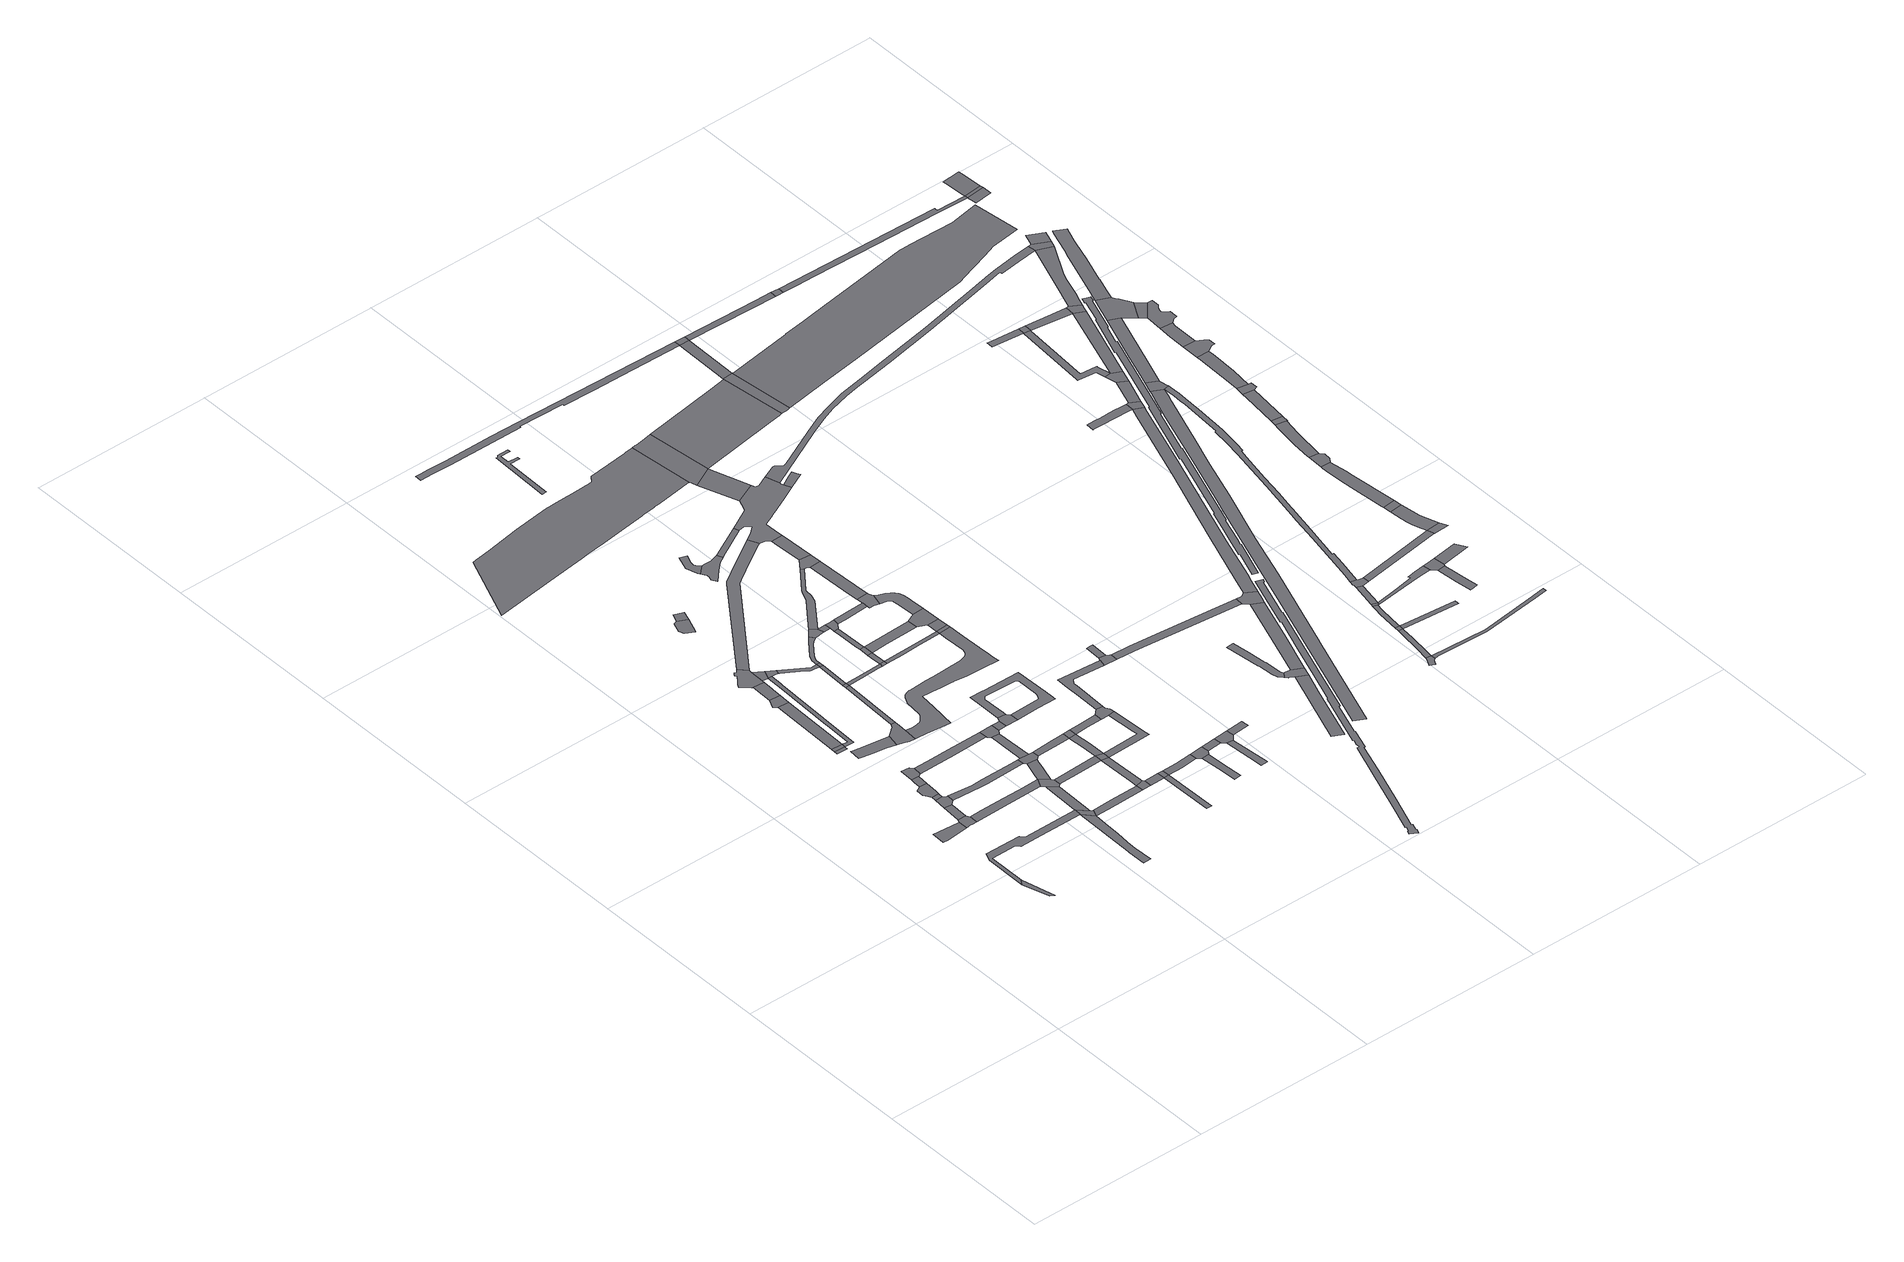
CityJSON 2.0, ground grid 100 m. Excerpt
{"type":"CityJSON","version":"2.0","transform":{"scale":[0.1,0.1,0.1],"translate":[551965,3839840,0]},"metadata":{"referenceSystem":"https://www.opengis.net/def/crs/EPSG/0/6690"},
"CityObjects":{
"road1":{"type":"Road","geometry":[{"type":"MultiSurface","lod":"1","boundaries":[[[0,1,2,3]]]}]},
"road2":{"type":"Road","attributes":{"RoadStructureAttribute.sectionType":"1"},"geometry":[{"type":"MultiSurface","lod":"1","boundaries":[[[4,5,6,7,8]]]}]},
"road3":{"type":"Road","geometry":[{"type":"MultiSurface","lod":"1","boundaries":[[[9,8,7,10,11,12,13,14]]]}]},
"road4":{"type":"Road","attributes":{"RoadStructureAttribute.sectionType":"1"},"geometry":[{"type":"MultiSurface","lod":"1","boundaries":[[[15,9,14,16,17]]]}]},
"road5":{"type":"Road","attributes":{"RoadStructureAttribute.sectionType":"1"},"geometry":[{"type":"MultiSurface","lod":"1","boundaries":[[[18,19,20,21,22,23,1,0,24,25,26,27,28,29]]]}]},
"road6":{"type":"Road","geometry":[{"type":"MultiSurface","lod":"1","boundaries":[[[30,15,17,31,32,33,34]]]}]},
"road7":{"type":"Road","attributes":{"RoadStructureAttribute.sectionType":"1"},"geometry":[{"type":"MultiSurface","lod":"1","boundaries":[[[35,30,34,36]]]}]},
"road8":{"type":"Road","geometry":[{"type":"MultiSurface","lod":"1","boundaries":[[[37,38,39,40,35,36,41,42]]]}]},
"road9":{"type":"Road","attributes":{"RoadStructureAttribute.sectionType":"1"},"geometry":[{"type":"MultiSurface","lod":"1","boundaries":[[[43,44,45,46]]]}]},
"road10":{"type":"Road","attributes":{"RoadStructureAttribute.sectionType":"1"},"geometry":[{"type":"MultiSurface","lod":"1","boundaries":[[[47,48,37,42,49,50]]]}]},
"road11":{"type":"Road","geometry":[{"type":"MultiSurface","lod":"1","boundaries":[[[51,43,46,52]]]}]},
"road12":{"type":"Road","geometry":[{"type":"MultiSurface","lod":"1","boundaries":[[[53,47,50,54,55,56]]]}]},
"road13":{"type":"Road","attributes":{"RoadStructureAttribute.sectionType":"1"},"geometry":[{"type":"MultiSurface","lod":"1","boundaries":[[[57,51,52,58]]]}]},
"road14":{"type":"Road","attributes":{"RoadStructureAttribute.sectionType":"1"},"geometry":[{"type":"MultiSurface","lod":"1","boundaries":[[[59,60,61,62,63,64,65,66,67,68,69]]]}]},
"road15":{"type":"Road","attributes":{"RoadStructureAttribute.sectionType":"1"},"geometry":[{"type":"MultiSurface","lod":"1","boundaries":[[[70,71,72,13,12,73,74,75,76]]]}]},
"road16":{"type":"Road","geometry":[{"type":"MultiSurface","lod":"1","boundaries":[[[77,78,57,58,79]]]}]},
"road17":{"type":"Road","geometry":[{"type":"MultiSurface","lod":"1","boundaries":[[[80,81,82,83,84,85,52,46,86,87,88,89,90,91]]]}]},
"road18":{"type":"Road","attributes":{"RoadStructureAttribute.sectionType":"1"},"geometry":[{"type":"MultiSurface","lod":"1","boundaries":[[[28,92,93,94,95,96,97,98,99,100,101]]]}]},
"road19":{"type":"Road","attributes":{"RoadStructureAttribute.sectionType":"1"},"geometry":[{"type":"MultiSurface","lod":"1","boundaries":[[[102,103,104,77,79,105,106,107]]]}]},
"road20":{"type":"Road","attributes":{"RoadStructureAttribute.sectionType":"1"},"geometry":[{"type":"MultiSurface","lod":"1","boundaries":[[[108,109,110,32,31,111,112,113,114,115]]]}]},
"road21":{"type":"Road","geometry":[{"type":"MultiSurface","lod":"1","boundaries":[[[116,117,118,119,120,121,122,123,124,125,102,107,126,127,128]]]}]},
"road22":{"type":"Road","geometry":[{"type":"MultiSurface","lod":"1","boundaries":[[[29,28,101,129,130]]]}]},
"road23":{"type":"Road","geometry":[{"type":"MultiSurface","lod":"1","boundaries":[[[131,132,133,134,69,68,135,136,137,138,139,140]]]}]},
"road24":{"type":"Road","attributes":{"RoadStructureAttribute.sectionType":"1"},"geometry":[{"type":"MultiSurface","lod":"1","boundaries":[[[141,142,143,55,54,144,145]]]}]},
"road25":{"type":"Road","geometry":[{"type":"MultiSurface","lod":"1","boundaries":[[[127,126,80,146]]]}]},
"road26":{"type":"Road","attributes":{"RoadStructureAttribute.sectionType":"1"},"geometry":[{"type":"MultiSurface","lod":"1","boundaries":[[[147,148,149,29,130,150,151]]]}]},
"road27":{"type":"Road","attributes":{"RoadStructureAttribute.sectionType":"1"},"geometry":[{"type":"MultiSurface","lod":"1","boundaries":[[[146,80,91,152,153,154]]]}]},
"road28":{"type":"Road","geometry":[{"type":"MultiSurface","lod":"1","boundaries":[[[76,75,147,151,155,156,157,158]]]}]},
"road29":{"type":"Road","attributes":{"RoadStructureAttribute.sectionType":"1"},"geometry":[{"type":"MultiSurface","lod":"1","boundaries":[[[159,160,131,140]]]}]},
"road30":{"type":"Road","attributes":{"RoadStructureAttribute.sectionType":"1"},"geometry":[{"type":"MultiSurface","lod":"1","boundaries":[[[161,162,76,158,163,164,165]]]}]},
"road31":{"type":"Road","geometry":[{"type":"MultiSurface","lod":"1","boundaries":[[[166,167,168,169,170,171]]]}]},
"road32":{"type":"Road","attributes":{"RoadStructureAttribute.sectionType":"1"},"geometry":[{"type":"MultiSurface","lod":"1","boundaries":[[[172,173,174,129,101,175,176,177]]]}]},
"road33":{"type":"Road","attributes":{"RoadStructureAttribute.sectionType":"1"},"geometry":[{"type":"MultiSurface","lod":"1","boundaries":[[[178,179,180,154,153,181,182,183,184,185,186,187]]]}]},
"road34":{"type":"Road","geometry":[{"type":"MultiSurface","lod":"1","boundaries":[[[188,160,159,189]]]}]},
"road35":{"type":"Road","geometry":[{"type":"MultiSurface","lod":"1","boundaries":[[[190,191,166,171]]]}]},
"road36":{"type":"Road","geometry":[{"type":"MultiSurface","lod":"1","boundaries":[[[192,115,114,161,165,193,194,195]]]}]},
"road37":{"type":"Road","attributes":{"RoadStructureAttribute.sectionType":"1"},"geometry":[{"type":"MultiSurface","lod":"1","boundaries":[[[186,196,188,189,197,198]]]}]},
"road38":{"type":"Road","attributes":{"RoadStructureAttribute.sectionType":"1"},"geometry":[{"type":"MultiSurface","lod":"1","boundaries":[[[199,192,195,200]]]}]},
"road39":{"type":"Road","geometry":[{"type":"MultiSurface","lod":"1","boundaries":[[[201,187,186,198]]]}]},
"road40":{"type":"Road","attributes":{"RoadStructureAttribute.sectionType":"1"},"geometry":[{"type":"MultiSurface","lod":"1","boundaries":[[[202,203,157,156,204,205]]]}]},
"road41":{"type":"Road","geometry":[{"type":"MultiSurface","lod":"1","boundaries":[[[206,141,145,207,199,200,208]]]}]},
"road42":{"type":"Road","attributes":{"RoadStructureAttribute.sectionType":"1"},"geometry":[{"type":"MultiSurface","lod":"1","boundaries":[[[209,210,211,189,159,212,213,214,215]]]}]},
"road43":{"type":"Road","geometry":[{"type":"MultiSurface","lod":"1","boundaries":[[[216,172,177,217,218,219]]]}]},
"road44":{"type":"Road","attributes":{"RoadStructureAttribute.sectionType":"1"},"geometry":[{"type":"MultiSurface","lod":"1","boundaries":[[[220,221,206,208,222]]]}]},
"road45":{"type":"Road","attributes":{"RoadStructureAttribute.sectionType":"1"},"geometry":[{"type":"MultiSurface","lod":"1","boundaries":[[[223,224,225,226,227,228,187,201,229,230,231,232,233,234,235]]]}]},
"road46":{"type":"Road","attributes":{"RoadStructureAttribute.sectionType":"1"},"geometry":[{"type":"MultiSurface","lod":"1","boundaries":[[[236,237,194,193,238,239]]]}]},
"road47":{"type":"Road","attributes":{"RoadStructureAttribute.sectionType":"1"},"geometry":[{"type":"MultiSurface","lod":"1","boundaries":[[[205,240,241,172,216,242,243]]]}]},
"road48":{"type":"Road","attributes":{"RoadStructureAttribute.sectionType":"1"},"geometry":[{"type":"MultiSurface","lod":"1","boundaries":[[[244,245,219,218,246]]]}]},
"road49":{"type":"Road","geometry":[{"type":"MultiSurface","lod":"1","boundaries":[[[247,248,220,222,249,250,251]]]}]},
"road50":{"type":"Road","geometry":[{"type":"MultiSurface","lod":"1","boundaries":[[[252,253,254,255,246]]]}]},
"road51":{"type":"Road","geometry":[{"type":"MultiSurface","lod":"1","boundaries":[[[202,205,243,256]]]}]},
"road52":{"type":"Road","geometry":[{"type":"MultiSurface","lod":"1","boundaries":[[[257,209,215,258]]]}]},
"road53":{"type":"Road","attributes":{"RoadStructureAttribute.sectionType":"1"},"geometry":[{"type":"MultiSurface","lod":"1","boundaries":[[[259,260,261,239,262,202,256]]]}]},
"road54":{"type":"Road","attributes":{"RoadStructureAttribute.sectionType":"1"},"geometry":[{"type":"MultiSurface","lod":"1","boundaries":[[[263,264,265,266,267,268,269,270,271,272,273,274,275,276,277,278,279,280,281,282,283,284,285,286,287,288,289,290,291,292,293,294,295,296,297,298,299,300,301,302,303,304,305,306,307,308,309,310,311,312,313,314,315,138,137]]]}]},
"road55":{"type":"Road","attributes":{"RoadStructureAttribute.sectionType":"1"},"geometry":[{"type":"MultiSurface","lod":"1","boundaries":[[[316,317,318,209,257]]]}]},
"road56":{"type":"Road","attributes":{"RoadStructureAttribute.sectionType":"1"},"geometry":[{"type":"MultiSurface","lod":"1","boundaries":[[[319,320,321,322,323,116,128,324,325,326,327,328,329]]]}]},
"road57":{"type":"Road","geometry":[{"type":"MultiSurface","lod":"1","boundaries":[[[330,331,332,223,235,333,334,335,336,337,338]]]}]},
"road58":{"type":"Road","geometry":[{"type":"MultiSurface","lod":"1","boundaries":[[[339,244,246,255]]]}]},
"road59":{"type":"Road","geometry":[{"type":"MultiSurface","lod":"1","boundaries":[[[340,236,239,261]]]}]},
"road60":{"type":"Road","geometry":[{"type":"MultiSurface","lod":"1","boundaries":[[[341,342,317,316]]]}]},
"road61":{"type":"Road","attributes":{"function":"3","RoadStructureAttribute.sectionType":"1"},"geometry":[{"type":"MultiSurface","lod":"1","boundaries":[[[343,344,345,346,347,348,349,350,351,352,353,354,355,356,357,358,359,360,361,362,363,364,365,366,367,368,369,370]]]}]},
"road62":{"type":"Road","attributes":{"RoadStructureAttribute.sectionType":"1"},"geometry":[{"type":"MultiSurface","lod":"1","boundaries":[[[371,338,337,372]]]}]},
"road63":{"type":"Road","attributes":{"RoadStructureAttribute.sectionType":"1"},"geometry":[{"type":"MultiSurface","lod":"1","boundaries":[[[373,374,375,376,377,378,342,341]]]}]},
"road64":{"type":"Road","geometry":[{"type":"MultiSurface","lod":"1","boundaries":[[[379,380,371,372,381,376,375,382]]]}]},
"road65":{"type":"Road","attributes":{"RoadStructureAttribute.sectionType":"1"},"geometry":[{"type":"MultiSurface","lod":"1","boundaries":[[[383,384,385,386,387,388,389,390,391,392,247,251,393,394,395,396,397,398,399,400,401,402,403,404,405,250,249]]]}]},
"road66":{"type":"Road","attributes":{"RoadStructureAttribute.sectionType":"1"},"geometry":[{"type":"MultiSurface","lod":"1","boundaries":[[[406,407,339,255,408,409]]]}]},
"road67":{"type":"Road","geometry":[{"type":"MultiSurface","lod":"1","boundaries":[[[410,411,412,413,414,415,416,417,418]]]}]},
"road68":{"type":"Road","attributes":{"RoadStructureAttribute.sectionType":"1"},"geometry":[{"type":"MultiSurface","lod":"1","boundaries":[[[419,420,340,261,421,422]]]}]},
"road69":{"type":"Road","attributes":{"RoadStructureAttribute.sectionType":"1"},"geometry":[{"type":"MultiSurface","lod":"1","boundaries":[[[423,424,425,426,427,428,429,430,256,243]]]}]},
"road70":{"type":"Road","geometry":[{"type":"MultiSurface","lod":"1","boundaries":[[[431,432,433,418,417,434,435,436,437,438,439,440]]]}]},
"road71":{"type":"Road","attributes":{"RoadStructureAttribute.sectionType":"1"},"geometry":[{"type":"MultiSurface","lod":"1","boundaries":[[[441,442,257,258,443,444,445,446,447,287]]]}]},
"road72":{"type":"Road","attributes":{"RoadStructureAttribute.sectionType":"1"},"geometry":[{"type":"MultiSurface","lod":"1","boundaries":[[[448,449,341,316,450,451]]]}]},
"road73":{"type":"Road","attributes":{"RoadStructureAttribute.sectionType":"1"},"geometry":[{"type":"MultiSurface","lod":"1","boundaries":[[[452,453,454,455,456,457,330,338,458,459,460,461,462]]]}]},
"road74":{"type":"Road","geometry":[{"type":"MultiSurface","lod":"1","boundaries":[[[463,464,465,466,467,468]]]}]},
"road75":{"type":"Road","attributes":{"RoadStructureAttribute.sectionType":"1"},"geometry":[{"type":"MultiSurface","lod":"1","boundaries":[[[469,470,379,382,471,472,473]]]}]},
"road76":{"type":"Road","geometry":[{"type":"MultiSurface","lod":"1","boundaries":[[[474,406,409,468,467,475]]]}]},
"road77":{"type":"Road","geometry":[{"type":"MultiSurface","lod":"1","boundaries":[[[476,419,422,427,426,477,478,479]]]}]},
"road78":{"type":"Road","geometry":[{"type":"MultiSurface","lod":"1","boundaries":[[[480,481,482,483,484,485,486,487,488,489,490,491]]]}]},
"road79":{"type":"Road","attributes":{"RoadStructureAttribute.sectionType":"1"},"geometry":[{"type":"MultiSurface","lod":"1","boundaries":[[[492,474,475,493]]]}]},
"road80":{"type":"Road","geometry":[{"type":"MultiSurface","lod":"1","boundaries":[[[494,495,496,469,473,497,498,499,500]]]}]},
"road81":{"type":"Road","attributes":{"RoadStructureAttribute.sectionType":"1"},"geometry":[{"type":"MultiSurface","lod":"1","boundaries":[[[501,431,440,502,503]]]}]},
"road82":{"type":"Road","geometry":[{"type":"MultiSurface","lod":"1","boundaries":[[[504,441,287,286]]]}]},
"road83":{"type":"Road","attributes":{"RoadStructureAttribute.sectionType":"1"},"geometry":[{"type":"MultiSurface","lod":"1","boundaries":[[[505,506,507,508,509,510]]]}]},
"road84":{"type":"Road","geometry":[{"type":"MultiSurface","lod":"1","boundaries":[[[511,512,448,451,513,514]]]}]},
"road85":{"type":"Road","attributes":{"RoadStructureAttribute.sectionType":"1"},"geometry":[{"type":"MultiSurface","lod":"1","boundaries":[[[514,513,441,504]]]}]},
"road86":{"type":"Road","geometry":[{"type":"MultiSurface","lod":"1","boundaries":[[[515,492,493,516,505,510,517]]]}]},
"road87":{"type":"Road","attributes":{"RoadStructureAttribute.sectionType":"1"},"geometry":[{"type":"MultiSurface","lod":"1","boundaries":[[[518,519,520,521,522,496,495]]]}]},
"road88":{"type":"Road","attributes":{"RoadStructureAttribute.sectionType":"1"},"geometry":[{"type":"MultiSurface","lod":"1","boundaries":[[[523,524,525,526,527,528,529,530,500,499,531,532,533,534,512,511]]]}]},
"road89":{"type":"Road","attributes":{"RoadStructureAttribute.sectionType":"1"},"geometry":[{"type":"MultiSurface","lod":"1","boundaries":[[[535,536,537,476,479,538,539,540,541,542,543]]]}]},
"road90":{"type":"Road","geometry":[{"type":"MultiSurface","lod":"1","boundaries":[[[544,452,462,545,546,520,519,547]]]}]},
"road91":{"type":"Road","attributes":{"RoadStructureAttribute.sectionType":"1"},"geometry":[{"type":"MultiSurface","lod":"1","boundaries":[[[548,549,550,544,547]]]}]},
"road92":{"type":"Road","geometry":[{"type":"MultiSurface","lod":"1","boundaries":[[[551,552,553,554,515,517]]]}]},
"road93":{"type":"Road","geometry":[{"type":"MultiSurface","lod":"1","boundaries":[[[555,543,542,556,557,558,559]]]}]},
"road94":{"type":"Road","geometry":[{"type":"MultiSurface","lod":"1","boundaries":[[[560,561,562,555,559]]]}]},
"road95":{"type":"Road","geometry":[{"type":"MultiSurface","lod":"1","boundaries":[[[563,564,565,566,567,568,569,570,571,501,503,572,573,574,575,576,577,319,329,578,579,580,581,582,549,548,583,584,585,586,587,588,589,590,591,592,593,594]]]}]},
"road96":{"type":"Road","attributes":{"RoadStructureAttribute.sectionType":"1"},"geometry":[{"type":"MultiSurface","lod":"1","boundaries":[[[595,596,568,567]]]}]},
"road97":{"type":"Road","attributes":{"RoadStructureAttribute.sectionType":"1"},"geometry":[{"type":"MultiSurface","lod":"1","boundaries":[[[597,598,599,600,601,602,603,604,605,606,607,608,609,610,611,612,613,614]]]}]},
"road98":{"type":"Road","geometry":[{"type":"MultiSurface","lod":"1","boundaries":[[[615,616,617,618,619,343,370,620,596,595]]]}]},
"road99":{"type":"Road","attributes":{"RoadStructureAttribute.sectionType":"1"},"geometry":[{"type":"MultiSurface","lod":"1","boundaries":[[[621,622,623,624,625,626]]]}]},
"road100":{"type":"Road","geometry":[{"type":"MultiSurface","lod":"1","boundaries":[[[627,628,629,630,631,632,633,634,635,636,637,638,639,640,641,642,643,644,645,646,647,648,649,650,651,652,653,654,655,656,657,658,659,660,661,662,663,664,665,666,667,668]]]}]},
"road101":{"type":"Road","geometry":[{"type":"MultiSurface","lod":"1","boundaries":[[[669,670,671,672,592,591]]]}]},
"road102":{"type":"Road","attributes":{"RoadStructureAttribute.sectionType":"1"},"geometry":[{"type":"MultiSurface","lod":"1","boundaries":[[[673,674,675,557,556,676,677,678,679]]]}]},
"road103":{"type":"Road","attributes":{"RoadStructureAttribute.sectionType":"1"},"geometry":[{"type":"MultiSurface","lod":"1","boundaries":[[[680,681,682,683,684,685,686,687,688,689,690,691,692,693,694,695]]]}]},
"road104":{"type":"Road","geometry":[{"type":"MultiSurface","lod":"1","boundaries":[[[696,695,694,697,698,621,626,699,700]]]}]},
"road105":{"type":"Road","attributes":{"function":"3","RoadStructureAttribute.sectionType":"1"},"geometry":[{"type":"MultiSurface","lod":"1","boundaries":[[[701,702,703,615,595,704,705,706,707,708]]]}]},
"road106":{"type":"Road","attributes":{"RoadStructureAttribute.sectionType":"1"},"geometry":[{"type":"MultiSurface","lod":"1","boundaries":[[[709,710,700,699,711,712]]]}]},
"road107":{"type":"Road","geometry":[{"type":"MultiSurface","lod":"1","boundaries":[[[713,714,679,678,709,712,715,716]]]}]},
"road108":{"type":"Road","geometry":[{"type":"MultiSurface","lod":"1","boundaries":[[[717,718,701,708,719,720]]]}]},
"road109":{"type":"Road","geometry":[{"type":"MultiSurface","lod":"1","boundaries":[[[721,722,723,724,725,726,727]]]}]},
"road110":{"type":"Road","attributes":{"RoadStructureAttribute.sectionType":"1"},"geometry":[{"type":"MultiSurface","lod":"1","boundaries":[[[613,728,718,717,729,730]]]}]},
"road111":{"type":"Road","attributes":{"RoadStructureAttribute.sectionType":"1"},"geometry":[{"type":"MultiSurface","lod":"1","boundaries":[[[731,732,733,734,721,727,735,736,737,738,739]]]}]},
"road112":{"type":"Road","geometry":[{"type":"MultiSurface","lod":"1","boundaries":[[[614,613,730,740]]]}]},
"road113":{"type":"Road","geometry":[{"type":"MultiSurface","lod":"1","boundaries":[[[741,731,739,742]]]}]},
"road114":{"type":"Road","attributes":{"RoadStructureAttribute.sectionType":"1"},"geometry":[{"type":"MultiSurface","lod":"1","boundaries":[[[743,744,745,746,747,741,742,748,749,750,751,752]]]}]},
"road115":{"type":"Road","geometry":[{"type":"MultiSurface","lod":"1","boundaries":[[[753,743,752,754,755]]]}]},
"road116":{"type":"Road","attributes":{"RoadStructureAttribute.sectionType":"1"},"geometry":[{"type":"MultiSurface","lod":"1","boundaries":[[[756,757,758,759,760,761,762,763,764,765,766,767,768,769,770,771,772,773,774,775,776,777,778,779,780,781,782]]]}]},
"road117":{"type":"Road","attributes":{"RoadStructureAttribute.sectionType":"1"},"geometry":[{"type":"MultiSurface","lod":"1","boundaries":[[[783,753,755,784,785,786]]]}]},
"road118":{"type":"Road","attributes":{"RoadStructureAttribute.sectionType":"1"},"geometry":[{"type":"MultiSurface","lod":"1","boundaries":[[[787,788,789,742,739]]]}]},
"road119":{"type":"Road","geometry":[{"type":"MultiSurface","lod":"1","boundaries":[[[790,791,792,783,786,793,794,795,796,797]]]}]},
"road120":{"type":"Road","attributes":{"RoadStructureAttribute.sectionType":"1"},"geometry":[{"type":"MultiSurface","lod":"1","boundaries":[[[798,740,730,799,800,801]]]}]},
"road121":{"type":"Road","attributes":{"RoadStructureAttribute.sectionType":"1"},"geometry":[{"type":"MultiSurface","lod":"1","boundaries":[[[802,803,804,727,726,805,806,807,808,809]]]}]},
"road122":{"type":"Road","attributes":{"RoadStructureAttribute.sectionType":"1"},"geometry":[{"type":"MultiSurface","lod":"1","boundaries":[[[810,811,812,813,814,815,713,716,816,817,818,819,820,821,822]]]}]},
"road123":{"type":"Road","attributes":{"RoadStructureAttribute.sectionType":"1"},"geometry":[{"type":"MultiSurface","lod":"1","boundaries":[[[823,824,825,826,827,755,754,828,829,830]]]}]},
"road124":{"type":"Road","attributes":{"RoadStructureAttribute.sectionType":"1"},"geometry":[{"type":"MultiSurface","lod":"1","boundaries":[[[831,832,833,834,835,836,837,838,839,840,841,842,843,844,845,846,847,848,849,850,563,594,851,852,853,854,855,856,857,858,859,860,861,862,863,864,865]]]}]},
"road125":{"type":"Road","attributes":{"RoadStructureAttribute.sectionType":"1"},"geometry":[{"type":"MultiSurface","lod":"1","boundaries":[[[866,794,793,867,868,869]]]}]},
"road126":{"type":"Road","geometry":[{"type":"MultiSurface","lod":"1","boundaries":[[[870,871,872,873,874,875,876,877]]]}]},
"road127":{"type":"Road","geometry":[{"type":"MultiSurface","lod":"1","boundaries":[[[878,879,823,830,877,876,880]]]}]},
"road128":{"type":"Road","geometry":[{"type":"MultiSurface","lod":"1","boundaries":[[[801,800,881,882,883]]]}]},
"road129":{"type":"Road","attributes":{"RoadStructureAttribute.sectionType":"1"},"geometry":[{"type":"MultiSurface","lod":"1","boundaries":[[[884,885,886,887,888,889,890,891,892,893,894,895,896,897,898,899,900,901,902,782,903,904,905,906,907,908,909,910,911,912,913,914,915,916,917,918,919,920,790,797]]]}]},
"road130":{"type":"Road","attributes":{"RoadStructureAttribute.sectionType":"1"},"geometry":[{"type":"MultiSurface","lod":"1","boundaries":[[[921,922,923,924,925,926,927,928,929,930,931,932,933,934,935,936,810,937]]]}]},
"road131":{"type":"Road","attributes":{"RoadStructureAttribute.sectionType":"1"},"geometry":[{"type":"MultiSurface","lod":"1","boundaries":[[[938,878,880,939]]]}]},
"road132":{"type":"Road","geometry":[{"type":"MultiSurface","lod":"1","boundaries":[[[940,941,942,943,944,945,946,947,948,949,950,951,952,953,954,955,956,957,958,959,960,961,962,963,964,965,966,967,968,969,970,971,972,973,974]]]}]},
"road133":{"type":"Road","attributes":{"function":"3","RoadStructureAttribute.sectionType":"1"},"geometry":[{"type":"MultiSurface","lod":"1","boundaries":[[[975,976,977,978,979,980,981,982,983,984,985,986,987,988,717,720,989,990,991,992,993,994,995,996,997]]]}]},
"road134":{"type":"Road","geometry":[{"type":"MultiSurface","lod":"1","boundaries":[[[998,866,869,999]]]}]},
"road135":{"type":"Road","geometry":[{"type":"MultiSurface","lod":"1","boundaries":[[[937,810,822,1000,1001]]]}]},
"road136":{"type":"Road","attributes":{"RoadStructureAttribute.sectionType":"1"},"geometry":[{"type":"MultiSurface","lod":"1","boundaries":[[[1002,1003,1004,1005,1006,1007,1008,1009,866,998]]]}]},
"road137":{"type":"Road","geometry":[{"type":"MultiSurface","lod":"1","boundaries":[[[1010,1011,1004,1003]]]}]},
"road138":{"type":"Road","attributes":{"RoadStructureAttribute.sectionType":"1"},"geometry":[{"type":"MultiSurface","lod":"1","boundaries":[[[1012,1001,1000,1013,1014]]]}]},
"road139":{"type":"Road","attributes":{"RoadStructureAttribute.sectionType":"1"},"geometry":[{"type":"MultiSurface","lod":"1","boundaries":[[[1015,1016,1017,1018,1019,1020,1011,1010,1021,1022,1023]]]}]},
"road140":{"type":"Road","geometry":[{"type":"MultiSurface","lod":"1","boundaries":[[[1024,1025,1026,1027,1028,1029,1030]]]}]},
"road141":{"type":"Road","geometry":[{"type":"MultiSurface","lod":"1","boundaries":[[[1031,1032,1012,1014,1033]]]}]},
"road142":{"type":"Road","attributes":{"RoadStructureAttribute.sectionType":"1"},"geometry":[{"type":"MultiSurface","lod":"1","boundaries":[[[1029,1034,1035,1036,1037,1038,1032,1031,1039,1040,1041,1042,1043,1044]]]}]},
"road143":{"type":"Road","geometry":[{"type":"MultiSurface","lod":"1","boundaries":[[[1045,1015,1023,1046,1047,1048]]]}]},
"road144":{"type":"Road","geometry":[{"type":"MultiSurface","lod":"1","boundaries":[[[1049,756,782,902,1050,1051,1052,1053]]]}]},
"road145":{"type":"Road","geometry":[{"type":"MultiSurface","lod":"1","boundaries":[[[1030,1029,1044,1054]]]}]},
"road146":{"type":"Road","attributes":{"RoadStructureAttribute.sectionType":"1"},"geometry":[{"type":"MultiSurface","lod":"1","boundaries":[[[1055,1056,1057,1058,1059,1045,1048,1060,1061]]]}]},
"road147":{"type":"Road","geometry":[{"type":"MultiSurface","lod":"1","boundaries":[[[1062,1055,1061,1063,1064]]]}]},
"road148":{"type":"Road","attributes":{"RoadStructureAttribute.sectionType":"1"},"geometry":[{"type":"MultiSurface","lod":"1","boundaries":[[[1065,1031,1033,1066,1067,1068]]]}]},
"road149":{"type":"Road","attributes":{"RoadStructureAttribute.sectionType":"1"},"geometry":[{"type":"MultiSurface","lod":"1","boundaries":[[[1069,1054,1044,1070,1065,1071]]]}]},
"road150":{"type":"Road","attributes":{"RoadStructureAttribute.sectionType":"1"},"geometry":[{"type":"MultiSurface","lod":"1","boundaries":[[[1072,1073,1062,1064,1074]]]}]},
"road151":{"type":"Road","attributes":{"RoadStructureAttribute.sectionType":"1"},"geometry":[{"type":"MultiSurface","lod":"1","boundaries":[[[1075,1076,1077,1078,1049,1053,1079,1080,1081]]]}]},
"road152":{"type":"Road","attributes":{"RoadStructureAttribute.sectionType":"1"},"geometry":[{"type":"MultiSurface","lod":"1","boundaries":[[[1082,1083,883,882,1084,1085,1086,1087,1088,1089]]]}]},
"road153":{"type":"Road","geometry":[{"type":"MultiSurface","lod":"1","boundaries":[[[1090,1072,1074,1091,1092,1093]]]}]},
"road154":{"type":"Road","attributes":{"RoadStructureAttribute.sectionType":"1"},"geometry":[{"type":"MultiSurface","lod":"1","boundaries":[[[1094,1095,1096,1090,1093,1097,1098,1099]]]}]},
"road155":{"type":"Road","geometry":[{"type":"MultiSurface","lod":"1","boundaries":[[[1071,1065,1068,1100,1101,1102]]]}]},
"road156":{"type":"Road","geometry":[{"type":"MultiSurface","lod":"1","boundaries":[[[1103,1094,1099,1104,1105,1106,1107,1108,1109]]]}]},
"road157":{"type":"Road","attributes":{"RoadStructureAttribute.sectionType":"1"},"geometry":[{"type":"MultiSurface","lod":"1","boundaries":[[[1110,1111,1103,1109,1112,1113]]]}]},
"road158":{"type":"Road","geometry":[{"type":"MultiSurface","lod":"1","boundaries":[[[1114,1115,1075,1081,1116,1117,1118,1119,1120,1121,1122]]]}]},
"road159":{"type":"Road","geometry":[{"type":"MultiSurface","lod":"1","boundaries":[[[1123,1118,1117,1124,1125]]]}]},
"road160":{"type":"Road","attributes":{"RoadStructureAttribute.sectionType":"1"},"geometry":[{"type":"MultiSurface","lod":"1","boundaries":[[[865,1126,1102,1101,1127,1128,1129,1130,1131]]]}]},
"road161":{"type":"Road","geometry":[{"type":"MultiSurface","lod":"1","boundaries":[[[1125,1124,1132,1110,1113,1133,1134,1135,1136,1137,1138,1139,1140,1141,1142]]]}]},
"road162":{"type":"Road","attributes":{"RoadStructureAttribute.sectionType":"1"},"geometry":[{"type":"MultiSurface","lod":"1","boundaries":[[[1143,1144,1145,1146,1147,1148,1114,1122,1149,1150,1151,1152,1153,1154,1155]]]}]},
"road163":{"type":"Road","geometry":[{"type":"MultiSurface","lod":"1","boundaries":[[[1156,831,865,1131,1157]]]}]},
"road164":{"type":"Road","geometry":[{"type":"MultiSurface","lod":"1","boundaries":[[[1158,1156,1157,1159,1160]]]}]},
"road165":{"type":"Road","attributes":{"RoadStructureAttribute.sectionType":"1"},"geometry":[{"type":"MultiSurface","lod":"1","boundaries":[[[1161,1088,1162,1163]]]}]},
"road166":{"type":"Road","geometry":[{"type":"MultiSurface","lod":"1","boundaries":[[[1164,1089,1088,1161]]]}]},
"road167":{"type":"Road","attributes":{"RoadStructureAttribute.sectionType":"1"},"geometry":[{"type":"MultiSurface","lod":"1","boundaries":[[[1165,1166,1167,1168,1169,1089,1164]]]}]}
},
"vertices":[
[571,928,0],[552,898,0],[597,756,0],[618,743,0],
[482,1441,0],[478,1366,0],[503,1365,0],[629,1377,0],[626,1429,0],
[635,1444,0],[659,1380,0],[664,1380,0],[691,1380,0],[691,1427,0],[680,1445,0],
[644,1554,0],[684,1545,0],[684,1547,0],
[855,1152,0],[790,1151,0],[769,1173,0],[572,1175,0],[555,1130,0],[553,940,0],[573,1133,0],[710,1132,0],[729,1111,0],[850,1112,0],[1086,1113,0],[1088,1153,0],
[649,1621,0],[708,1569,0],[711,1607,0],[709,1608,0],[689,1620,0],
[651,1647,0],[691,1646,0],
[657,1742,0],[630,1727,0],[626,1684,0],[640,1663,0],[692,1671,0],[697,1738,0],
[526,2186,0],[526,2168,0],[584,2165,0],[585,2183,0],
[661,1803,0],[660,1782,0],[700,1770,0],[702,1800,0],
[527,2206,0],[586,2203,0],
[665,1879,0],[719,1810,0],[724,1858,0],[709,1875,0],
[539,2598,0],[600,2594,0],
[669,2127,0],[649,2129,0],[607,2135,0],[602,2136,0],[583,2139,0],[579,2078,0],[594,2076,0],[659,2064,0],[724,2053,0],[774,2039,0],[786,2108,0],
[989,1430,0],[891,1429,0],[759,1428,0],[885,1383,0],[1050,1386,0],[1078,1386,0],[1100,1431,0],
[541,2661,0],[518,2613,0],[603,2657,0],
[641,2788,0],[639,2720,0],[638,2707,0],[624,2359,0],[624,2351,0],[618,2202,0],[637,2182,0],[654,2612,0],[655,2635,0],[658,2706,0],[659,2721,0],[661,2786,0],
[1077,766,0],[1077,760,0],[1077,659,0],[1121,661,0],[1117,769,0],[1120,819,0],[1123,865,0],[1126,915,0],[1130,991,0],[1134,1057,0],
[547,2781,0],[544,2714,0],[544,2712,0],[605,2709,0],[605,2718,0],[607,2777,0],
[1087,1598,0],[909,1595,0],[846,1594,0],[709,1570,0],[869,1557,0],[905,1557,0],[1125,1562,0],[1124,1599,0],
[572,2929,0],[558,2911,0],[548,2918,0],[542,2909,0],[536,2900,0],[544,2893,0],[518,2858,0],[506,2843,0],[495,2823,0],[540,2783,0],[607,2789,0],[610,2869,0],[611,2886,0],
[1149,1097,0],[1136,1102,0],
[853,2169,0],[841,2151,0],[826,2138,0],[823,2136,0],[807,2031,0],[837,2021,0],[867,2019,0],[871,2094,0],[873,2139,0],[874,2168,0],
[1121,1863,0],[932,1860,0],[801,1858,0],[929,1813,0],[1122,1817,0],
[662,2836,0],
[1096,1366,0],[1095,1353,0],[1088,1159,0],[1141,1320,0],[1141,1327,0],
[672,2786,0],[699,2783,0],[707,2807,0],
[1156,1342,0],[1158,1342,0],[1158,1380,0],[1148,1394,0],
[887,2507,0],[866,2501,0],
[1137,1548,0],[1116,1481,0],[1173,1477,0],[1189,1533,0],[1192,1542,0],
[591,3371,0],[569,3363,0],[550,3311,0],[559,3283,0],[607,3256,0],[640,3345,0],
[1416,1102,0],[1260,1099,0],[1223,1098,0],[1206,1058,0],[1255,1059,0],[1416,1062,0],
[843,2719,0],[828,2726,0],[821,2730,0],[704,2780,0],[784,2728,0],[821,2704,0],[828,2701,0],[840,2699,0],[873,2696,0],[873,2719,0],
[867,2528,0],[887,2527,0],
[659,3397,0],[608,3416,0],
[1141,1599,0],[1214,1558,0],[1212,1596,0],[1186,1595,0],
[873,2695,0],[887,2532,0],[891,2694,0],
[1139,1799,0],[1182,1795,0],
[892,2719,0],
[1413,1390,0],[1285,1385,0],[1283,1345,0],[1411,1347,0],
[1196,1865,0],[1125,1813,0],[1197,1817,0],
[1097,2534,0],[1082,2533,0],[985,2530,0],[984,2510,0],[1053,2512,0],[1074,2513,0],[1093,2513,0],
[1456,1113,0],[1455,1063,0],[1467,1063,0],[1466,1105,0],
[1241,1865,0],[1225,1865,0],[1242,1818,0],
[976,2893,0],[954,2867,0],[889,2787,0],[882,2769,0],[875,2751,0],[874,2733,0],[892,2734,0],[892,2739,0],[895,2754,0],[905,2772,0],[958,2841,0],[978,2858,0],[996,2867,0],
[1403,1605,0],[1318,1601,0],[1310,1561,0],[1404,1564,0],
[1411,1346,0],[1415,1148,0],[1456,1126,0],[1451,1340,0],
[1546,1107,0],[1494,1106,0],[1547,1065,0],
[1253,1888,0],[1247,1877,0],[1312,1819,0],[1311,1866,0],[1296,1883,0],
[1551,771,0],[1581,771,0],[1577,1062,0],[1577,1066,0],
[1453,1380,0],
[1122,2534,0],[1123,2514,0],
[1453,1385,0],[1450,1474,0],[1446,1567,0],[1409,1472,0],
[944,2012,0],[946,2011,0],[950,2011,0],[1010,2006,0],[1065,2001,0],[1065,2004,0],[1071,2057,0],[1073,2069,0],[1081,2141,0],[1089,2226,0],[1090,2231,0],[1181,2224,0],[1189,2224,0],[1252,2219,0],[1267,2218,0],[1270,2218,0],[1343,2211,0],[1435,2206,0],[1523,2200,0],[1522,2229,0],[1520,2291,0],[1519,2329,0],[1515,2443,0],[1513,2527,0],[1447,2525,0],[1448,2482,0],[1451,2362,0],[1444,2342,0],[1434,2330,0],[1421,2322,0],[1392,2312,0],[1225,2306,0],[1206,2305,0],[1190,2305,0],[1178,2305,0],[1081,2301,0],[1072,2301,0],[1054,2296,0],[1037,2288,0],[1027,2276,0],[1017,2258,0],[1010,2243,0],[1009,2239,0],[998,2143,0],[997,2140,0],[991,2128,0],[981,2115,0],[969,2102,0],[953,2092,0],[951,2092,0],[949,2092,0],[936,2090,0],[911,2089,0],
[1121,2619,0],[1095,2618,0],[1096,2569,0],
[1219,3610,0],[1077,3520,0],[1009,3478,0],[948,3439,0],[939,3427,0],[948,3341,0],[986,3392,0],[1009,3407,0],[1070,3446,0],[1227,3545,0],[1244,3552,0],
[1011,2936,0],[995,2915,0],[994,2914,0],[999,2868,0],[1012,2870,0],[1014,2870,0],[1023,2871,0],[1054,2875,0],[1042,2907,0],
[1576,1108,0],
[1445,1607,0],
[1121,2674,0],[1095,2673,0],
[1251,4456,0],[1210,4450,0],[1199,4449,0],[974,4420,0],[950,4387,0],[938,4387,0],[810,4383,0],[797,4383,0],[717,4380,0],[665,4378,0],[466,4351,0],[269,4318,0],[182,4303,0],[160,4299,0],[10,3922,0],[317,3966,0],[457,3984,0],[560,3998,0],[589,4002,0],[708,4018,0],[826,4034,0],[966,4053,0],[975,4055,0],[1047,4064,0],[1049,4065,0],[1081,4069,0],[1285,4097,0],[1287,4097,0],
[1090,2910,0],[1091,2876,0],
[1120,2677,0],[1117,2827,0],[1116,2849,0],[1091,2848,0],[1092,2807,0],[1094,2693,0],
[1141,2912,0],[1113,2911,0],[1091,2874,0],[1137,2878,0],
[1366,1820,0],[1439,1821,0],[1541,1823,0],[1541,1841,0],[1540,1892,0],[1536,2078,0],[1334,2081,0],[1327,2082,0],[1251,2082,0],[1253,1987,0],[1296,1902,0],[1294,2028,0],[1307,2043,0],[1348,2042,0],[1353,2042,0],[1487,2038,0],[1499,2028,0],[1498,1910,0],[1498,1898,0],[1489,1881,0],[1483,1870,0],[1424,1869,0],[1377,1868,0],
[1749,1117,0],[1658,1110,0],[1661,1067,0],[1751,1076,0],
[924,3614,0],[914,3632,0],[916,3654,0],[933,3699,0],[898,3712,0],[870,3636,0],[888,3573,0],[895,3562,0],[939,3602,0],
[1603,1614,0],[1509,1610,0],[1522,1570,0],[1604,1573,0],
[1699,1347,0],[1697,1369,0],[1696,1388,0],[1685,1577,0],[1649,1574,0],[1659,1411,0],[1660,1397,0],[1661,1387,0],
[1041,3615,0],[994,3602,0],[959,3600,0],[912,3534,0],[912,3517,0],[905,3497,0],[920,3467,0],[975,3527,0],[1019,3565,0],[1052,3585,0],
[1447,2545,0],[1349,2541,0],[1191,2516,0],[1217,2517,0],[1328,2521,0],[1355,2522,0],[1381,2522,0],
[1395,2684,0],[1126,2674,0],[1213,2622,0],[1398,2629,0],
[1264,3291,0],[1173,3174,0],[1163,3157,0],[1148,3122,0],[1137,3101,0],[1030,2961,0],[1166,3075,0],[1180,3114,0],[1183,3152,0],[1186,3162,0],[1280,3280,0],
[1779,955,0],[1786,848,0],[1826,851,0],[1820,933,0],[1811,1061,0],[1771,1058,0],
[1322,2920,0],[1226,2916,0],[1142,2879,0],[1182,2880,0],[1323,2887,0],
[1824,1123,0],[1826,1081,0],
[1633,1642,0],[1683,1605,0],[1671,1625,0],[1671,1640,0],
[753,4731,0],[807,4729,0],[808,4744,0],[753,4746,0],[755,4799,0],[810,4799,0],[810,4814,0],[748,4814,0],[739,4803,0],[730,4804,0],[720,4469,0],[745,4468,0],
[1906,1130,0],[1909,1090,0],
[1388,2946,0],[1383,2959,0],[1321,2955,0],[1324,2873,0],[1351,2871,0],[1377,2865,0],[1395,2929,0],
[1225,3713,0],[1061,3591,0],[1235,3685,0],
[1512,2547,0],
[1929,1069,0],[1942,869,0],[1943,845,0],[1981,846,0],[1981,848,0],[1964,1065,0],
[1507,2710,0],[1443,2707,0],[1446,2607,0],[1510,2610,0],
[1986,1136,0],[1929,1070,0],[1988,1095,0],
[1379,3042,0],[1370,3274,0],[1307,3271,0],[1308,3240,0],[1319,2992,0],
[1504,2795,0],[1504,2818,0],[1499,2845,0],[1491,2865,0],[1481,2880,0],[1468,2892,0],[1446,2905,0],[1406,2922,0],[1414,2857,0],[1424,2852,0],[1434,2844,0],[1439,2812,0],
[1638,1918,0],[1637,1849,0],[1635,1767,0],[1675,1736,0],[1678,1831,0],[1679,1852,0],[1693,1875,0],[1866,1859,0],[1876,1899,0],
[1304,3343,0],[1292,3280,0],[1300,3278,0],[1368,3340,0],
[1360,3531,0],[1297,3528,0],[1297,3510,0],
[2059,1101,0],[2086,1104,0],[2083,1144,0],[2010,1138,0],
[1883,1917,0],[1940,1855,0],[1942,1897,0],[1938,1900,0],[1920,1912,0],
[1924,2005,0],[1906,2006,0],[1887,2006,0],
[1576,3900,0],[1516,3872,0],[1509,3872,0],[1496,3877,0],[1488,3895,0],[1374,3846,0],[1364,3820,0],[1360,3808,0],[1347,3778,0],[1258,3690,0],[1273,3690,0],[1281,3683,0],[1296,3665,0],[1271,3643,0],[1248,3628,0],[1257,3550,0],[1271,3548,0],[1287,3540,0],[1292,3534,0],[1296,3529,0],[1359,3556,0],[1356,3638,0],[1361,3641,0],[1406,3661,0],[1435,3676,0],[1453,3684,0],[1511,3712,0],[1525,3719,0],[1619,3765,0],[1602,3803,0],[1597,3818,0],[1599,3826,0],
[1415,4115,0],[1301,4058,0],
[1666,4916,0],[972,4934,0],[820,4938,0],[542,4939,0],[438,4941,0],[396,4941,0],[366,4942,0],[365,4906,0],[435,4905,0],[541,4903,0],[961,4899,0],[961,4907,0],[1214,4902,0],[1214,4889,0],[1387,4886,0],[1619,4881,0],[1896,4876,0],[1896,4911,0],
[1376,4475,0],[1339,4469,0],[1337,4469,0],[1281,4460,0],[1272,4459,0],[1291,4086,0],
[2475,1229,0],[2407,1035,0],[2323,796,0],[2379,767,0],[2490,1082,0],[2532,1199,0],
[2182,33,0],[2178,35,0],[2191,71,0],[2185,74,0],[2251,256,0],[2327,473,0],[2385,640,0],[2390,638,0],[2430,753,0],[2425,755,0],[2490,938,0],[2495,936,0],[2570,1148,0],[2634,1330,0],[2737,1621,0],[2732,1623,0],[2810,1844,0],[2815,1842,0],[2823,1860,0],[2788,1873,0],[2733,1722,0],[2683,1575,0],[2687,1572,0],[2618,1376,0],[2550,1186,0],[2489,1012,0],[2484,1014,0],[2438,881,0],[2377,709,0],[2383,707,0],[2372,679,0],[2372,658,0],[2369,654,0],[2359,657,0],[2289,461,0],[2214,249,0],[2152,77,0],[2158,75,0],[2147,45,0],[2142,47,0],[2135,29,0],[2173,8,0],
[1712,3809,0],[1701,3829,0],[1691,3849,0],[1660,3833,0],
[2523,1844,0],[2149,1882,0],[2047,1892,0],[2043,1850,0],[2609,1793,0],[2634,1790,0],[2637,1832,0],
[2454,1289,0],[2449,1303,0],[2446,1341,0],[2441,1396,0],[2441,1404,0],[2432,1503,0],[2419,1599,0],[2398,1597,0],[2378,1595,0],[2401,1400,0],[2402,1393,0],[2408,1310,0],[2416,1282,0],[2419,1279,0],[2435,1259,0],[2455,1286,0],
[2466,1285,0],[2450,1245,0],[2452,1244,0],[2551,1253,0],[2494,1282,0],
[1890,4560,0],[1798,4544,0],[1377,4475,0],[1417,4115,0],[1427,4117,0],[1853,4186,0],[1915,4196,0],[1931,4199,0],
[2662,1761,0],[2571,1501,0],[2631,1478,0],[2720,1731,0],
[2692,1843,0],[2669,1829,0],[2727,1750,0],[2747,1809,0],
[1947,4566,0],[1890,4564,0],[1969,4204,0],[1986,4207,0],
[3019,948,0],[3016,932,0],[2996,894,0],[3024,882,0],[3037,907,0],[3051,916,0],[3048,940,0],
[1891,4615,0],[1952,4873,0],[1952,4876,0],
[3051,1175,0],[3045,1121,0],[3036,1047,0],[3031,1017,0],[3058,1017,0],[3063,1061,0],[3067,1098,0],[3074,1169,0],[3075,1172,0],
[1953,4909,0],
[3054,1203,0],[3078,1199,0],
[3077,1385,0],[3069,1344,0],[3068,1337,0],[3067,1321,0],[3057,1233,0],[3079,1213,0],[3094,1335,0],[3097,1364,0],[3100,1364,0],[3101,1378,0],
[3080,1401,0],[3110,1379,0],[3112,1391,0],
[3315,3228,0],[3309,3212,0],[3279,3130,0],[3247,3042,0],[3178,2843,0],[3118,2669,0],[3035,2434,0],[3007,2354,0],[2852,1911,0],[2836,1865,0],[2775,1688,0],[2607,1206,0],[2523,968,0],[2469,816,0],[2527,786,0],[2631,1079,0],[2722,1342,0],[2726,1350,0],[2900,1845,0],[2988,2108,0],[3102,2426,0],[3178,2650,0],[3245,2838,0],[3315,3036,0],[3349,3131,0],[3353,3140,0],[3372,3198,0],
[3107,1539,0],[3113,1393,0],[3137,1525,0],[3138,1530,0],
[3388,1147,0],[3389,1159,0],[3390,1172,0],
[3114,1589,0],[3109,1563,0],[3112,1562,0],[3182,1536,0],[3178,1570,0],[3171,1572,0],[3149,1578,0],[3146,1579,0],
[2379,4898,0],[2321,4865,0],[2460,4861,0],[2461,4897,0],
[3752,978,0],[3652,964,0],[3360,924,0],[3071,919,0],[3129,917,0],[3358,909,0],[3684,950,0],[3753,959,0],
[3169,3182,0],[3150,3129,0],[2995,2690,0],[2921,2488,0],[2830,2238,0],[2729,1949,0],[2775,1886,0],[2793,1932,0],[2877,2182,0],[3034,2627,0],[3083,2765,0],[3209,3129,0],[3219,3156,0],
[3443,1459,0],[3385,1450,0],[3340,1444,0],[3342,1429,0],[3248,1413,0],[3274,1398,0],[3390,1411,0],[3448,1417,0],
[3573,4386,0],[3492,4378,0],[3350,4356,0],[3301,4346,0],[3182,4319,0],[2835,4245,0],[2538,4190,0],[2361,4156,0],[2299,4145,0],[2233,4132,0],[2181,4116,0],[2122,4098,0],[2039,4070,0],[1940,4024,0],[1711,3912,0],[1696,3909,0],[1683,3914,0],[1668,3926,0],[1660,3934,0],[1650,3934,0],[1952,3999,0],[2049,4043,0],[2129,4074,0],[2239,4102,0],[2318,4120,0],[2363,4128,0],[2543,4160,0],[2840,4216,0],[3187,4291,0],[3276,4312,0],[3306,4319,0],[3350,4326,0],[3355,4314,0],[3471,4330,0],[3577,4344,0],
[3623,1641,0],[3632,1604,0],[3634,1604,0],[3636,1604,0],
[3485,1272,0],[3495,1187,0],[3495,1185,0],[3517,1189,0],[3540,1193,0],[3534,1243,0],[3518,1395,0],[3473,1388,0],
[3516,1469,0],[3458,1461,0],[3523,1406,0],
[2483,4861,0],[2505,4860,0],[2506,4895,0],
[3175,1716,0],[3190,1792,0],[3182,1793,0],[3223,1994,0],[3257,2162,0],[3266,2205,0],[3282,2288,0],[3306,2412,0],[3333,2550,0],[3351,2631,0],[3359,2629,0],[3367,2682,0],[3385,2806,0],[3397,2983,0],[3403,3085,0],[3405,3131,0],[3405,3165,0],[3403,3189,0],[3403,3202,0],[3374,3189,0],[3374,3181,0],[3375,3171,0],[3376,3142,0],[3376,3131,0],[3374,3087,0],[3373,3052,0],[3356,2814,0],[3350,2813,0],[3336,2712,0],[3322,2627,0],[3273,2365,0],[3232,2162,0],[3216,2082,0],[3187,1942,0],[3134,1671,0],[3124,1623,0],[3122,1623,0],
[3129,3228,0],[3115,3229,0],[3065,3230,0],[3055,3230,0],[3013,3230,0],[2998,3231,0],[2948,3232,0],[2938,3232,0],[2937,3209,0],[2936,3187,0],[2944,3187,0],[2995,3186,0],[3002,3186,0],[3058,3185,0],[3063,3184,0],[3149,3183,0],[3170,3228,0],
[3654,1489,0],[3687,1432,0],
[3503,3909,0],[3508,3907,0],[3465,3781,0],[3460,3782,0],[3374,3546,0],[3380,3543,0],[3240,3143,0],[3235,3145,0],[3099,2768,0],[3105,2765,0],[2966,2366,0],[2961,2367,0],[2925,2266,0],[2887,2159,0],[2855,2069,0],[2861,2066,0],[2809,1922,0],[2837,1912,0],[2912,2118,0],[2907,2119,0],[2922,2159,0],[2969,2297,0],[2974,2296,0],[3158,2821,0],[3153,2823,0],[3243,3075,0],[3248,3074,0],[3433,3599,0],[3428,3602,0],[3466,3708,0],[3471,3707,0],[3538,3897,0],[3543,3895,0],[3551,3924,0],[3513,3937,0],
[3583,4770,0],[3422,4742,0],[3330,4744,0],[3165,4747,0],[3155,4747,0],[3111,4748,0],[2587,4666,0],[2493,4651,0],[2437,4642,0],[2390,4635,0],[2318,4624,0],[2317,4623,0],[2119,4592,0],[1959,4568,0],[2215,4243,0],[2443,4279,0],[3169,4393,0],[3179,4396,0],[3195,4402,0],[3376,4464,0],[3448,4489,0],[3589,4509,0],[3613,4513,0],
[3700,1647,0],[3720,1607,0],
[3235,3201,0],[3185,3227,0],
[3667,1747,0],[3653,1859,0],[3583,1851,0],[3588,1780,0],[3589,1776,0],[3592,1751,0],[3599,1716,0],[3607,1691,0],
[3648,1904,0],[3579,1896,0],
[3238,3377,0],[3282,3332,0],[3289,3351,0],
[3552,2305,0],[3551,2291,0],[3552,2269,0],[3557,2165,0],[3562,2104,0],[3578,1910,0],[3623,2166,0],[3621,2206,0],[3605,2302,0],
[2977,3977,0],[2975,3977,0],[2975,3959,0],[2975,3942,0],[3145,3921,0],[3148,3921,0],[3150,3960,0],
[3262,3445,0],[3226,3441,0],[3313,3419,0],
[3147,3918,0],[3115,3512,0],[3114,3503,0],[3121,3503,0],[3217,3492,0],[3247,3520,0],[3247,3522,0],[3245,3522,0],[3154,3531,0],[3185,3915,0],[3185,3917,0],
[3555,2393,0],[3624,2327,0],[3627,2367,0],[3606,2386,0],
[3337,3289,0],[3400,3222,0],[3398,3238,0],[3396,3249,0],[3395,3258,0],
[3188,3957,0],
[3589,2672,0],[3585,2646,0],[3576,2593,0],[3564,2503,0],[3555,2403,0],[3632,2561,0],[3648,2659,0],
[3594,2706,0],[3653,2659,0],[3657,2698,0],
[3412,3885,0],[3398,3659,0],[3427,3743,0],[3467,3856,0],
[3315,3945,0],[3409,3885,0],[3415,3935,0],
[3621,2937,0],[3618,2906,0],[3683,2927,0],
[3499,3746,0],[3459,3635,0],[3401,3472,0],[3357,3345,0],[3440,3385,0],[3555,3710,0],[3557,3716,0],
[3426,4854,0],[3426,4871,0],[2586,4858,0],[2686,4856,0],[3054,4847,0],[3409,4839,0],[3590,4833,0],[3589,4850,0],
[3627,2986,0],[3705,2937,0],[3705,2974,0],[3687,2974,0],
[3637,3276,0],[3637,3251,0],[3633,3099,0],[3701,3092,0],[3707,3249,0],[3706,3274,0],
[3475,3878,0],[3484,3904,0],[3430,3934,0],
[3638,3373,0],[3739,3297,0],[3761,3297,0],[3761,3337,0],[3743,3350,0],[3726,3360,0],[3708,3372,0],
[3644,3543,0],[3640,3469,0],[3709,3514,0],[3714,3537,0],
[3551,3891,0],[3535,3847,0],[3585,3694,0],[3618,3668,0],[3673,3767,0],[3638,3828,0],[3636,3832,0],[3628,3845,0],[3620,3858,0],
[3717,3722,0],[3648,3640,0],[3720,3722,0],
[3492,4106,0],[3498,3942,0],[3515,3987,0],[3548,4088,0],[3564,4126,0],[3661,4308,0],
[3650,3639,0],[3734,3555,0],[3759,3562,0],[3758,3607,0],[3725,3630,0],[3727,3639,0],[3728,3647,0],[3735,3665,0],[3744,3674,0],[3747,3677,0],[3748,3722,0],
[3728,4397,0],[3722,4381,0],[3680,4256,0],[3662,4209,0],[3576,3964,0],[3561,3919,0],[3639,3916,0],[3664,3992,0],[3664,3994,0],[3715,4147,0],[3751,4258,0],[3758,4280,0],[3790,4367,0],
[3592,4388,0],[3674,4345,0],
[3615,4453,0],[3680,4362,0],[3698,4411,0],
[3691,4843,0],[3594,4778,0],[3694,4791,0],
[3690,4860,0],
[3681,4986,0],[3680,5002,0],[3579,4992,0],[3581,4976,0],[3588,4862,0]
]}
